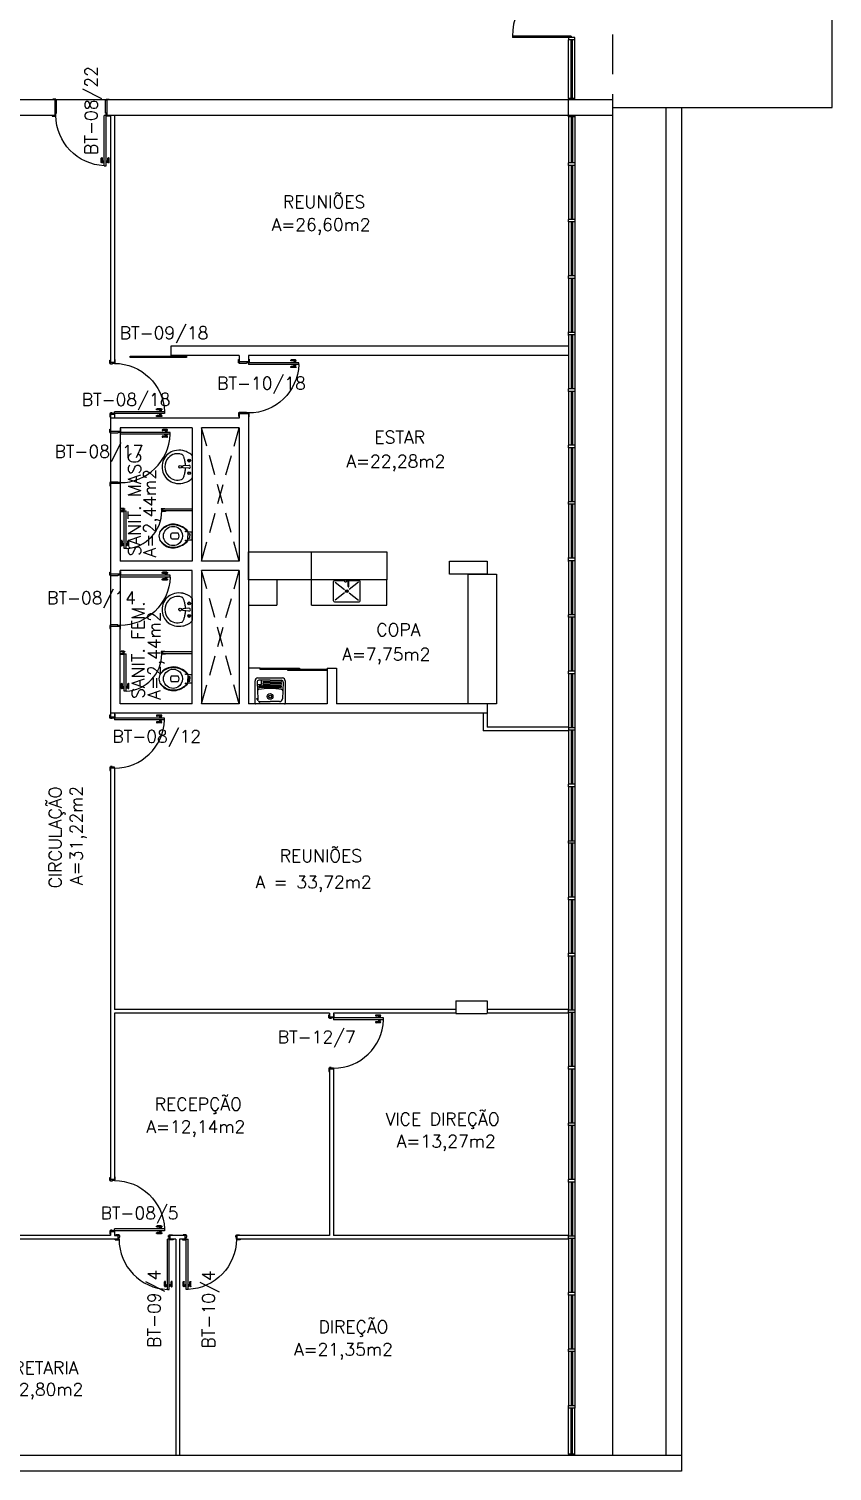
# Model space of a CAD drawing. Extents: x 199.5 to 246.9, y 176.5 to 214.3.
# Drawn here: x 234.14 to 246.94, y 176.47 to 199.45 of the extents above; entities that cross this region are included whole.
import ezdxf

# ---------------------------------------------------------------- set-up
doc = ezdxf.new("R2010")
doc.units = 0
doc.header["$LTSCALE"] = 0.1
doc.header["$MEASUREMENT"] = 0
doc.linetypes.add('HIDDEN', pattern=[9.525, 6.35, -3.175])
doc.linetypes.add('HIDDEN2', pattern=[4.7625, 3.175, -1.5875])
doc.layers.get('0').update_dxf_attribs({"linetype": 'CONTINUOUS'})
for name, color, linetype in [('01', 1, 'CONTINUOUS'), ('1', 1, 'CONTINUOUS'), ('3', 2, 'CONTINUOUS'), ('ALVENARIA', 2, 'CONTINUOUS'), ('AREA', 2, 'CONTINUOUS'), ('DIVISÓRIA', 2, 'CONTINUOUS'), ('ENDEREÇO', 2, 'CONTINUOUS'), ('JANELA', 1, 'CONTINUOUS'), ('MACANETA', 2, 'CONTINUOUS'), ('MARCO', 2, 'CONTINUOUS'), ('PC', 7, 'CONTINUOUS'), ('PISO', 1, 'CONTINUOUS'), ('PORTA', 2, 'CONTINUOUS'), ('PROJEÇÃO', 1, 'HIDDEN'), ('SOLEIRA', 1, 'CONTINUOUS'), ('TEXTO', 2, 'CONTINUOUS')]:
    doc.layers.add(name, color=color, linetype=linetype)
doc.styles.add('UNB-100', font='simplex.shx', dxfattribs={"height": 0.2})

# ---------------------------------------------------------------- blocks, each defined once
blk = doc.blocks.new('A$C6A052544')
at = {"layer": 'PC', "color": 2}
for p, q in [((0.265, 0), (0.09, 0)), ((0.242, 0.053), (0.249, 0.147)), ((0.249, 0.147), (0.279, 0.147)), ((0.249, 0.147), (0.279, 0.147)), ((0.44, 0), (0.265, 0)), ((0.287, 0.053), (0.279, 0.147))]:
    blk.add_line(p, q, dxfattribs=at)
for centre in [(0.164, 0.049), (0.364, 0.049)]:
    blk.add_circle(centre, 0.0225, dxfattribs=at)
at = {"layer": 'PC', "color": 1}
for centre, radius in [((0.164, 0.049), 0.015), ((0.265, 0.19), 0.0225), ((0.364, 0.049), 0.015)]:
    blk.add_circle(centre, radius, dxfattribs=at)
at = {"layer": 'PC', "color": 2}
for centre, radius, start, end in [((0.264, 0.213), 0.267, 89.755, 114.448), ((0.266, 0.213), 0.267, 65.552, 90.245), ((0.308, 0.208), 0.309, 166.5171, 190.8389), ((0.283, 0.212), 0.283, 143.5759, 166.077), ((0.255, 0.233), 0.201, 166.6319, 198.9909), ((0.248, 0.233), 0.242, 112.9756, 142.6811), ((0.253, 0.233), 0.199, 132.5387, 166.3801), ((0.263, 0.217), 0.218, 89.5084, 131.6465), ((0.267, 0.217), 0.218, 48.3535, 90.4916), ((0.282, 0.233), 0.242, 37.3189, 67.0244), ((0.276, 0.233), 0.199, 13.6199, 47.4613), ((0.274, 0.233), 0.201, 341.0091, 13.3681), ((0.246, 0.212), 0.283, 13.923, 36.4241), ((0.221, 0.208), 0.309, 349.1611, 13.4829), ((0.327, 0.217), 0.329, 191.7639, 204.6142), ((0.296, 0.207), 0.297, 205.4395, 223.1578), ((0.102, 0.178), 0.039, 194.4492, 220.5012), ((0.105, 0.182), 0.0439, 222.0627, 243.6798), ((0.089, 0.011), 0.0113, 216.6083, 274.9362), ((0.146, 0.259), 0.132, 242.7105, 252.8041), ((0.254, 0.523), 0.416, 249.3524, 256.1775), ((0.27, 0.578), 0.473, 255.9168, 263.3055), ((0.262, 0.483), 0.378, 262.7649, 267.5591), ((0.264, 0.049), 0.0225, 171.2026, 8.7974), ((0.267, 0.483), 0.378, 272.3442, 277.2351), ((0.259, 0.578), 0.473, 276.6945, 284.0832), ((0.275, 0.523), 0.416, 283.8225, 290.6476), ((0.383, 0.259), 0.132, 287.1959, 297.2895), ((0.441, 0.011), 0.0113, 265.0638, 323.3917), ((0.424, 0.182), 0.0439, 296.3202, 317.9373), ((0.233, 0.207), 0.297, 316.8422, 334.5605), ((0.427, 0.178), 0.039, 319.4988, 345.5508), ((0.202, 0.217), 0.329, 335.3858, 348.2361)]:
    blk.add_arc(centre, radius, start, end, dxfattribs=at)
blk = doc.blocks.new('MACANETA')
at = {"layer": 'MACANETA', "color": 1}
for p, q in [((-0.077, 0.052), (-0.077, 0.12)), ((-0.059, 0.052), (-0.059, 0.12)), ((-0.059, 0.075), (-0.036, 0.075)), ((-0.059, 0.052), (-0.036, 0.052)), ((-0.036, 0.044), (-0.036, 0.084)), ((-0.036, 0.084), (-0.03, 0.084)), ((-0.036, 0.044), (-0.03, 0.044)), ((0.006, 0.084), (0, 0.084)), ((0.006, 0.044), (0, 0.044)), ((0.006, 0.044), (0.006, 0.084)), ((0.029, 0.075), (0.006, 0.075)), ((0.029, 0.052), (0.006, 0.052)), ((0.029, 0.052), (0.029, 0.12)), ((0.047, 0.052), (0.047, 0.12))]:
    blk.add_line(p, q, dxfattribs=at)
for centre, start, end in [((-0.068, 0.12), 90, 180), ((-0.068, 0.052), 180, 270), ((-0.068, 0.12), 0, 90), ((-0.068, 0.052), 270, 0), ((0.038, 0.12), 90, 180), ((0.038, 0.052), 180, 270), ((0.038, 0.12), 0, 90), ((0.038, 0.052), 270, 0)]:
    blk.add_arc(centre, 0.00874, start, end, dxfattribs=at)
blk = doc.blocks.new('DOOR80')
at = {"layer": 'PORTA'}
for p, q in [((0.015, -0.8), (0.015, 0)), ((0.015, 0), (0.045, 0)), ((0.045, -0.8), (0.045, 0)), ((0.045, -0.8), (0.015, -0.8))]:
    blk.add_line(p, q, dxfattribs=at)
at = {"layer": 'PORTA', "color": 1}
blk.add_arc((0.015, 0), 0.8, 272.1491, 0, dxfattribs=at)
at = {"layer": 'PORTA'}
blk.add_blockref('MACANETA', (0.045, -0.8), dxfattribs=at)
blk = doc.blocks.new('DOOR-80')
at = {"layer": 'PORTA'}
for p, q in [((-0.045, -0.8), (-0.045, 0)), ((-0.015, 0), (-0.045, 0)), ((-0.015, -0.8), (-0.015, 0)), ((-0.045, -0.8), (-0.015, -0.8))]:
    blk.add_line(p, q, dxfattribs=at)
at = {"layer": 'PORTA', "color": 1}
blk.add_arc((-0.015, 0), 0.8, 180, 267.8509, dxfattribs=at)
at = {"layer": 'PORTA'}
blk.add_blockref('MACANETA', (-0.015, -0.8), dxfattribs=at)
blk = doc.blocks.new('DOOR60')
at = {"layer": 'PORTA'}
for p, q in [((0.015, -0.6), (0.015, 0)), ((0.015, 0), (0.045, 0)), ((0.045, -0.6), (0.045, 0)), ((0.045, -0.6), (0.015, -0.6))]:
    blk.add_line(p, q, dxfattribs=at)
at = {"layer": 'PORTA', "color": 1}
blk.add_arc((0.015, 0), 0.6, 272.866, 0, dxfattribs=at)
at = {"layer": 'PORTA'}
blk.add_blockref('MACANETA', (0.045, -0.6), dxfattribs=at)
blk = doc.blocks.new('PIA')
at = {"layer": '1'}
for p, q in [((-0.25, 0.1), (-0.25, 0.18)), ((-0.25, -0.18), (-0.25, 0.1)), ((-0.23, 0.2), (-0.047, 0.2)), ((-0.22, 0.17), (-0.043, 0.033)), ((-0.048, 0.189), (-0.046, 0.208)), ((-0.046, 0.195), (-0.048, 0.189)), ((-0.048, 0.189), (-0.046, 0.183)), ((-0.041, 0.201), (-0.046, 0.195)), ((-0.046, 0.183), (-0.041, 0.177)), ((-0.033, 0.205), (-0.041, 0.201)), ((-0.041, 0.177), (-0.033, 0.173)), ((-0.023, 0.206), (-0.033, 0.205)), ((-0.033, 0.173), (-0.023, 0.172)), ((-0.013, 0.205), (-0.023, 0.206)), ((-0.023, 0.172), (-0.013, 0.173)), ((-0.006, 0.201), (-0.013, 0.205)), ((-0.013, 0.173), (-0.006, 0.177)), ((0, 0.195), (-0.006, 0.201)), ((-0.006, 0.177), (0, 0.183)), ((0.002, 0.189), (0, 0.208)), ((0.002, 0.189), (0, 0.195)), ((0, 0.183), (0.002, 0.189)), ((0.001, 0.2), (0.027, 0.2)), ((0.027, 0.1), (0.027, 0.208)), ((0.027, 0.089), (0.027, 0.1)), ((0.037, 0.1), (0.037, 0.208)), ((0.037, 0.2), (0.23, 0.2)), ((0.037, 0.089), (0.037, 0.1)), ((0.22, 0.17), (0.043, 0.033)), ((0.25, 0.1), (0.25, 0.18)), ((0.25, -0.18), (0.25, 0.1)), ((-0.23, -0.2), (0.23, -0.2)), ((-0.043, -0.033), (-0.22, -0.17)), ((0.043, -0.033), (0.22, -0.17))]:
    blk.add_line(p, q, dxfattribs=at)
for radius in [0.0266, 0.0163]:
    blk.add_circle((0, 0), radius, dxfattribs=at)
for centre, radius, start, end in [((-0.23, 0.18), 0.02, 90, 180), ((0.032, 0.089), 0.00738, 132.6559, 47.3441), ((0.032, 0.089), 0.005, 179.9935, 0.0065), ((0.23, 0.18), 0.02, 0, 90), ((-0.23, -0.18), 0.02, 180, 270), ((0.23, -0.18), 0.02, 270, 0)]:
    blk.add_arc(centre, radius, start, end, dxfattribs=at)
blk = doc.blocks.new('tanque_01')
for p, q in [((-0.255, 0), (0.255, 0)), ((-0.265, -0.405), (-0.265, -0.01)), ((-0.23, -0.384), (-0.224, -0.228)), ((-0.224, -0.228), (-0.218, -0.088)), ((-0.168, -0.04), (0, -0.04)), ((0.168, -0.04), (0, -0.04)), ((0.224, -0.228), (0.218, -0.088)), ((0.23, -0.384), (0.224, -0.228)), ((0.265, -0.01), (0.265, -0.405)), ((0.215, -0.455), (-0.215, -0.455)), ((0, -0.415), (-0.2, -0.415)), ((0, -0.389), (-0.194, -0.389)), ((0, -0.363), (-0.193, -0.363)), ((0, -0.337), (-0.192, -0.337)), ((0, -0.311), (-0.191, -0.311)), ((0, -0.285), (-0.19, -0.285)), ((0, -0.285), (0.19, -0.285)), ((0, -0.311), (0.191, -0.311)), ((0, -0.337), (0.118, -0.337)), ((0, -0.363), (0.119, -0.363)), ((0, -0.389), (0.12, -0.389)), ((0, -0.415), (0.16, -0.415)), ((0.15, -0.347), (0.15, -0.405)), ((0.16, -0.337), (0.208, -0.337)), ((0.16, -0.415), (0.2, -0.415))]:
    blk.add_line(p, q)
for radius in [0.05, 0.025]:
    blk.add_circle((0, -0.13), radius)
for centre, radius, start, end in [((-0.255, -0.01), 0.01, 90, 180), ((0.255, -0.01), 0.01, 0, 90), ((-0.199, -0.229), 0.025, 177.7757, 260.8257), ((-0.168, -0.09), 0.05, 90, 177.7757), ((0.168, -0.09), 0.05, 53.6197, 90), ((0.185, -0.027), 0.005, 90, 254.832), ((0.168, -0.09), 0.06, 53.6197, 74.832), ((0.201, -0.046), 0.005, 233.6197, 53.6197), ((0.199, -0.229), 0.025, 279.1743, 2.2243), ((0.218, -0.067), 0.005, 25.1435, 205.1435), ((0.168, -0.09), 0.05, 2.2243, 25.1435), ((0.168, -0.09), 0.06, 5.5996, 25.1435), ((0.233, -0.084), 0.005, 185.5996, 0), ((-0.215, -0.405), 0.05, 180, 270), ((-0.2, -0.385), 0.03, 177.7757, 270), ((-0.194, -0.379), 0.01, 177.7757, 270), ((0, 1.002), 1.272, 260.8257, 279.1743), ((-0.193, -0.353), 0.01, 177.7757, 270), ((-0.192, -0.327), 0.01, 177.7757, 270), ((-0.191, -0.301), 0.01, 177.7757, 270), ((-0.19, -0.275), 0.01, 177.7757, 270), ((0.118, -0.327), 0.01, 270, 2.2243), ((0.119, -0.353), 0.01, 270, 2.2243), ((0.12, -0.379), 0.01, 270, 2.2243), ((0.16, -0.347), 0.01, 90, 180), ((0.16, -0.405), 0.01, 180, 270), ((0.19, -0.275), 0.01, 270, 2.2243), ((0.191, -0.301), 0.01, 270, 2.2243), ((0.2, -0.385), 0.03, 270, 2.2243), ((0.208, -0.327), 0.01, 270, 2.2243), ((0.215, -0.405), 0.05, 270, 0)]:
    blk.add_arc(centre, radius, start, end)

msp = doc.modelspace()

# ---------------------------------------------------------------- linework, layer by layer
at = {"layer": '01'}
msp.add_line((237.83, 189.265), (237.644, 189.265), dxfattribs=at)
at = {"layer": '1'}
for p, q in [((238.644, 190.67), (238.644, 191.12)), ((238.094, 190.67), (238.094, 190.27)), ((238.644, 190.27), (238.644, 190.67)), ((239.844, 190.27), (239.844, 190.67)), ((237.644, 190.27), (238.094, 190.27)), ((238.644, 190.27), (239.844, 190.27))]:
    msp.add_line(p, q, dxfattribs=at)
for points in [[(235.755, 194.235), (236.655, 194.235), (236.655, 194.215), (235.755, 194.215)], [(237.644, 190.67), (237.644, 191.12), (239.844, 191.12), (239.844, 190.67)], [(241.594, 188.695), (241.144, 188.695), (241.144, 190.76), (241.594, 190.76)]]:
    msp.add_lwpolyline(points, close=True, dxfattribs=at)
for points in [[(236.674, 191.3, -0.139044), (236.672, 191.296, -0.064585), (236.612, 191.241, -0.117724), (236.468, 191.187, -0.055952), (236.415, 191.188, -0.107706), (236.317, 191.221, -0.08812), (236.248, 191.282, -0.163345), (236.219, 191.37), (236.219, 191.37, -0.163345), (236.248, 191.457, -0.08812), (236.317, 191.518, -0.107706), (236.415, 191.552, -0.055952), (236.468, 191.552, -0.117724), (236.612, 191.498, -0.064585), (236.672, 191.444, -0.139044), (236.674, 191.439)], [(236.674, 191.413, 0.380199), (236.682, 191.406), (236.693, 191.406, 0.087349), (236.697, 191.407, -0.172037), (236.706, 191.407, -0.102747), (236.708, 191.405, -0.167994), (236.709, 191.401), (236.709, 191.37)], [(236.674, 191.326, -0.380199), (236.682, 191.334), (236.693, 191.334, -0.087349), (236.697, 191.333, 0.172037), (236.706, 191.333, 0.102747), (236.708, 191.334, 0.167994), (236.709, 191.338), (236.709, 191.37)], [(236.674, 189.025, -0.139044), (236.672, 189.021, -0.064585), (236.612, 188.966, -0.117724), (236.468, 188.912, -0.055952), (236.415, 188.913, -0.107706), (236.317, 188.946, -0.08812), (236.248, 189.007, -0.163345), (236.219, 189.095), (236.219, 189.095, -0.163345), (236.248, 189.182, -0.08812), (236.317, 189.243, -0.107706), (236.415, 189.277, -0.055952), (236.468, 189.277, -0.117724), (236.612, 189.223, -0.064585), (236.672, 189.169, -0.139044), (236.674, 189.164)], [(236.674, 189.138, 0.380199), (236.682, 189.131), (236.693, 189.131, 0.087349), (236.697, 189.132, -0.172037), (236.706, 189.132, -0.102747), (236.708, 189.13, -0.167994), (236.709, 189.126), (236.709, 189.095)], [(236.674, 189.051, -0.380199), (236.682, 189.059), (236.693, 189.059, -0.087349), (236.697, 189.058, 0.172037), (236.706, 189.058, 0.102747), (236.708, 189.059, 0.167994), (236.709, 189.063), (236.709, 189.095)]]:
    msp.add_lwpolyline(points, format="xyb", dxfattribs=at)
for points in [[(236.402, 191.4, 0.183333), (236.402, 191.34, 0.302776), (236.424, 191.325), (236.52, 191.325, 0.370787), (236.52, 191.414), (236.424, 191.414, 0.302776)], [(236.402, 189.125, 0.183333), (236.402, 189.065, 0.302776), (236.424, 189.05), (236.52, 189.05, 0.370787), (236.52, 189.139), (236.424, 189.139, 0.302776)]]:
    msp.add_lwpolyline(points, format="xyb", close=True, dxfattribs=at)
msp.add_lwpolyline([(236.698, 189.059), (236.698, 189.095), (236.698, 189.13)], dxfattribs=at)
at = {"layer": '3'}
for points in [[(236.671, 191.452, 0.059368), (236.614, 191.502, 0.082654), (236.514, 191.548, 0.104255), (236.414, 191.556, 0.107708), (236.314, 191.522, 0.088187), (236.244, 191.46, 0.163426), (236.214, 191.37, 0.163426), (236.244, 191.28, 0.088187), (236.314, 191.217, 0.107708), (236.414, 191.183, 0.104255), (236.514, 191.192, 0.082654), (236.614, 191.238, 0.059368), (236.671, 191.288, 0.207706), (236.674, 191.295), (236.674, 191.3), (236.674, 191.307), (236.732, 191.307, 0.402093), (236.744, 191.318), (236.744, 191.37), (236.744, 191.421, 0.402093), (236.732, 191.432), (236.674, 191.432), (236.674, 191.439), (236.674, 191.444, 0.207706)], [(236.592, 191.37, -0.268395), (236.514, 191.236, -0.179674), (236.414, 191.219, -0.170707), (236.324, 191.27, -0.179561), (236.287, 191.37, -0.179561), (236.324, 191.47, -0.170707), (236.414, 191.521, -0.179674), (236.514, 191.503, -0.268395)], [(236.671, 189.177, 0.059368), (236.614, 189.227, 0.082654), (236.514, 189.273, 0.104255), (236.414, 189.281, 0.107708), (236.314, 189.247, 0.088187), (236.244, 189.185, 0.163426), (236.214, 189.095, 0.163426), (236.244, 189.005, 0.088187), (236.314, 188.942, 0.107708), (236.414, 188.908, 0.104255), (236.514, 188.917, 0.082654), (236.614, 188.963, 0.059368), (236.671, 189.013, 0.207706), (236.674, 189.02), (236.674, 189.025), (236.674, 189.032), (236.732, 189.032, 0.402093), (236.744, 189.043), (236.744, 189.095), (236.744, 189.146, 0.402093), (236.732, 189.157), (236.674, 189.157), (236.674, 189.164), (236.674, 189.169, 0.207706)], [(236.592, 189.095, -0.268395), (236.514, 188.961, -0.179674), (236.414, 188.944, -0.170707), (236.324, 188.995, -0.179561), (236.287, 189.095, -0.179561), (236.324, 189.195, -0.170707), (236.414, 189.246, -0.179674), (236.514, 189.228, -0.268395)]]:
    msp.add_lwpolyline(points, format="xyb", close=True, dxfattribs=at)
for points in [[(236.674, 191.432), (236.674, 191.37)], [(236.674, 191.307), (236.674, 191.37)], [(236.674, 189.157), (236.674, 189.095)], [(236.674, 189.032), (236.674, 189.095)]]:
    msp.add_lwpolyline(points, dxfattribs=at)
for centre in [(236.644, 191.443), (236.644, 191.297), (236.644, 189.168), (236.644, 189.022)]:
    msp.add_circle(centre, 0.0075, dxfattribs=at)
at = {"layer": 'ALVENARIA'}
for p, q in [((234.558, 198.32), (227.644, 198.32)), ((234.558, 198.07), (234.558, 198.32)), ((242.744, 198.32), (235.388, 198.32)), ((235.388, 198.07), (235.388, 198.32)), ((242.744, 198.07), (242.744, 198.32)), ((243.444, 198.32), (242.744, 198.32)), ((243.444, 198.32), (243.444, 198.07)), ((234.558, 198.07), (231.489, 198.07)), ((242.744, 198.07), (235.388, 198.07)), ((243.444, 198.07), (242.744, 198.07)), ((242.744, 194.395), (236.404, 194.395)), ((237.494, 194.245), (236.404, 194.245)), ((237.494, 194.245), (237.494, 194.145)), ((237.644, 194.245), (237.644, 194.145)), ((242.744, 194.245), (237.644, 194.245)), ((237.644, 194.145), (237.494, 194.145)), ((237.644, 193.315), (237.494, 193.315)), ((237.494, 193.315), (237.494, 193.245)), ((237.644, 193.315), (237.644, 190.82)), ((237.494, 193.245), (235.444, 193.245)), ((235.444, 193.245), (235.444, 193.035)), ((236.744, 193.095), (235.594, 193.095)), ((235.594, 193.095), (235.594, 193.035)), ((236.744, 193.095), (236.744, 190.97)), ((237.494, 193.095), (236.894, 193.095)), ((236.894, 193.095), (236.894, 190.97)), ((237.494, 193.095), (237.494, 190.97)), ((235.594, 193.035), (235.444, 193.035)), ((235.444, 192.205), (235.444, 190.76)), ((235.594, 192.205), (235.444, 192.205)), ((235.594, 192.205), (235.594, 190.97)), ((235.594, 190.76), (235.444, 190.76)), ((236.744, 190.97), (235.594, 190.97)), ((236.744, 190.82), (235.594, 190.82)), ((235.594, 190.76), (235.594, 190.82)), ((236.744, 188.695), (236.744, 190.82)), ((237.494, 190.97), (236.894, 190.97)), ((236.894, 190.82), (236.894, 188.695)), ((237.494, 190.82), (236.894, 190.82)), ((237.494, 190.82), (237.494, 188.695)), ((237.644, 190.82), (237.644, 188.695)), ((241.444, 190.76), (241.294, 190.76)), ((235.594, 189.93), (235.444, 189.93)), ((235.444, 189.93), (235.444, 188.545)), ((235.594, 188.695), (235.594, 189.93)), ((238.894, 189.245), (238.269, 189.245)), ((238.269, 189.225), (238.269, 189.245)), ((238.894, 189.225), (238.269, 189.225)), ((238.894, 189.265), (238.894, 188.695)), ((238.894, 189.265), (239.044, 189.265)), ((239.044, 189.265), (239.044, 188.695)), ((236.744, 188.695), (235.594, 188.695)), ((237.494, 188.695), (236.894, 188.695)), ((238.894, 188.695), (237.644, 188.695)), ((241.444, 188.695), (239.044, 188.695)), ((241.444, 188.695), (241.444, 188.545)), ((241.444, 188.545), (235.444, 188.545)), ((240.944, 183.963), (241.444, 183.963)), ((240.944, 183.963), (240.944, 183.763)), ((241.444, 183.963), (241.444, 183.763)), ((240.944, 183.763), (241.444, 183.763)), ((244.544, 176.72), (227.644, 176.72)), ((244.544, 176.72), (244.544, 176.47)), ((244.544, 176.47), (227.644, 176.47))]:
    msp.add_line(p, q, dxfattribs=at)
msp.add_lwpolyline([(243.444, 198.32), (243.444, 176.72)], dxfattribs=at)
for points in [[(240.844, 190.97), (241.444, 190.97), (241.444, 190.76), (240.844, 190.76)], [(237.83, 189.265), (238.455, 189.265), (238.455, 189.245), (237.83, 189.245)]]:
    msp.add_lwpolyline(points, close=True, dxfattribs=at)
at = {"layer": 'DIVISÓRIA'}
for p, q in [((235.444, 198.07), (235.444, 194.135)), ((235.504, 198.07), (235.504, 194.135)), ((236.404, 194.395), (236.404, 194.245)), ((235.434, 194.12), (235.434, 194.17)), ((235.434, 194.17), (235.444, 194.17)), ((235.444, 194.12), (235.434, 194.12)), ((235.504, 194.135), (235.444, 194.135)), ((235.444, 194.135), (235.444, 194.12)), ((235.444, 194.11), (235.444, 194.12)), ((235.469, 194.11), (235.444, 194.11)), ((235.504, 194.12), (235.469, 194.12)), ((235.469, 194.12), (235.469, 194.11)), ((235.504, 194.18), (235.514, 194.18)), ((235.504, 194.135), (235.504, 194.13)), ((235.514, 194.13), (235.504, 194.13)), ((235.504, 194.13), (235.504, 194.12)), ((235.514, 194.18), (235.514, 194.13)), ((235.444, 193.32), (235.434, 193.32)), ((235.434, 193.32), (235.434, 193.27)), ((235.469, 193.33), (235.444, 193.33)), ((235.444, 193.33), (235.444, 193.32)), ((235.444, 193.305), (235.444, 193.32)), ((235.444, 193.305), (235.444, 193.245)), ((235.504, 193.305), (235.444, 193.305)), ((235.469, 193.32), (235.469, 193.33)), ((235.504, 193.32), (235.469, 193.32)), ((235.504, 193.31), (235.504, 193.32)), ((235.514, 193.31), (235.504, 193.31)), ((235.504, 193.305), (235.504, 193.31)), ((235.504, 193.305), (235.504, 193.245)), ((235.514, 193.26), (235.514, 193.31)), ((235.434, 193.27), (235.444, 193.27)), ((235.504, 193.26), (235.514, 193.26)), ((235.645, 191.8), (235.594, 191.8)), ((235.645, 191.77), (235.594, 191.77)), ((235.6, 191.77), (235.6, 191.76)), ((235.6, 191.76), (235.65, 191.76)), ((235.61, 191.81), (235.61, 191.8)), ((235.66, 191.81), (235.61, 191.81)), ((235.645, 191.77), (235.645, 191.8)), ((235.645, 191.8), (235.66, 191.8)), ((235.645, 191.77), (235.65, 191.77)), ((235.65, 191.77), (235.66, 191.77)), ((235.65, 191.76), (235.65, 191.77)), ((235.66, 191.8), (235.66, 191.81)), ((235.66, 191.805), (235.67, 191.805)), ((235.66, 191.77), (235.66, 191.805)), ((235.67, 191.8), (235.66, 191.8)), ((235.67, 191.805), (235.67, 191.8)), ((236.25, 191.805), (236.25, 191.8)), ((236.26, 191.805), (236.25, 191.805)), ((236.744, 191.8), (236.25, 191.8)), ((236.25, 191.8), (236.26, 191.8)), ((236.26, 191.81), (236.31, 191.81)), ((236.26, 191.8), (236.26, 191.81)), ((236.26, 191.77), (236.26, 191.805)), ((236.275, 191.8), (236.26, 191.8)), ((236.744, 191.77), (236.26, 191.77)), ((236.27, 191.77), (236.26, 191.77)), ((236.275, 191.77), (236.27, 191.77)), ((236.27, 191.76), (236.27, 191.77)), ((236.32, 191.76), (236.27, 191.76)), ((236.275, 191.77), (236.275, 191.8)), ((236.31, 191.81), (236.31, 191.8)), ((236.32, 191.77), (236.32, 191.76)), ((235.645, 189.525), (235.594, 189.525)), ((235.645, 189.495), (235.594, 189.495)), ((235.6, 189.495), (235.6, 189.485)), ((235.6, 189.485), (235.65, 189.485)), ((235.66, 189.535), (235.61, 189.535)), ((235.61, 189.535), (235.61, 189.525)), ((235.645, 189.495), (235.645, 189.525)), ((235.645, 189.525), (235.66, 189.525)), ((235.645, 189.495), (235.65, 189.495)), ((235.65, 189.485), (235.65, 189.495)), ((235.65, 189.495), (235.66, 189.495)), ((235.66, 189.525), (235.66, 189.535)), ((235.66, 189.495), (235.66, 189.53)), ((235.66, 189.53), (235.67, 189.53)), ((235.67, 189.525), (235.66, 189.525)), ((235.67, 189.53), (235.67, 189.525)), ((236.26, 189.53), (236.25, 189.53)), ((236.25, 189.53), (236.25, 189.525)), ((236.744, 189.525), (236.25, 189.525)), ((236.25, 189.525), (236.26, 189.525)), ((236.26, 189.525), (236.26, 189.535)), ((236.26, 189.535), (236.31, 189.535)), ((236.26, 189.495), (236.26, 189.53)), ((236.275, 189.525), (236.26, 189.525)), ((236.744, 189.495), (236.26, 189.495)), ((236.27, 189.495), (236.26, 189.495)), ((236.27, 189.485), (236.27, 189.495)), ((236.275, 189.495), (236.27, 189.495)), ((236.32, 189.485), (236.27, 189.485)), ((236.275, 189.495), (236.275, 189.525)), ((236.31, 189.535), (236.31, 189.525)), ((236.32, 189.495), (236.32, 189.485)), ((235.434, 188.52), (235.444, 188.52)), ((235.434, 188.47), (235.434, 188.52)), ((235.444, 188.47), (235.434, 188.47)), ((235.444, 188.545), (235.444, 188.485)), ((235.444, 188.485), (235.444, 188.47)), ((235.504, 188.485), (235.444, 188.485)), ((235.444, 188.46), (235.444, 188.47)), ((235.469, 188.46), (235.444, 188.46)), ((235.469, 188.47), (235.469, 188.46)), ((235.504, 188.47), (235.469, 188.47)), ((235.504, 188.545), (235.504, 188.485)), ((235.504, 188.53), (235.514, 188.53)), ((235.504, 188.485), (235.504, 188.48)), ((235.504, 188.48), (235.504, 188.47)), ((235.514, 188.48), (235.504, 188.48)), ((235.514, 188.53), (235.514, 188.48)), ((241.384, 188.545), (241.384, 188.265)), ((241.444, 188.545), (241.444, 188.325)), ((242.744, 188.265), (241.384, 188.265)), ((242.744, 188.325), (241.444, 188.325)), ((235.434, 187.685), (235.434, 187.635)), ((235.444, 187.685), (235.434, 187.685)), ((235.434, 187.635), (235.444, 187.635)), ((235.444, 187.695), (235.444, 187.685)), ((235.469, 187.695), (235.444, 187.695)), ((235.444, 187.67), (235.444, 187.685)), ((235.444, 187.67), (235.444, 182.875)), ((235.504, 187.67), (235.444, 187.67)), ((235.469, 187.685), (235.469, 187.695)), ((235.504, 187.685), (235.469, 187.685)), ((235.504, 187.675), (235.504, 187.685)), ((235.504, 187.67), (235.504, 187.675)), ((235.514, 187.675), (235.504, 187.675)), ((235.504, 187.67), (235.504, 183.825)), ((235.504, 187.625), (235.514, 187.625)), ((235.514, 187.625), (235.514, 187.675)), ((240.944, 183.825), (235.504, 183.825)), ((238.934, 183.765), (235.504, 183.765)), ((235.504, 183.765), (235.504, 181.115)), ((238.924, 183.74), (238.934, 183.74)), ((238.924, 183.69), (238.924, 183.74)), ((238.934, 183.69), (238.924, 183.69)), ((238.934, 183.765), (238.934, 183.705)), ((238.934, 183.705), (238.934, 183.69)), ((238.994, 183.705), (238.934, 183.705)), ((238.934, 183.68), (238.934, 183.69)), ((238.959, 183.68), (238.934, 183.68)), ((238.959, 183.69), (238.959, 183.68)), ((238.994, 183.69), (238.959, 183.69)), ((240.944, 183.765), (238.994, 183.765)), ((238.994, 183.765), (238.994, 183.705)), ((238.994, 183.75), (239.004, 183.75)), ((238.994, 183.705), (238.994, 183.7)), ((238.994, 183.7), (238.994, 183.69)), ((239.004, 183.7), (238.994, 183.7)), ((239.004, 183.75), (239.004, 183.7)), ((242.744, 183.825), (241.444, 183.825)), ((242.744, 183.765), (241.444, 183.765)), ((235.444, 182.875), (235.444, 181.115)), ((238.924, 182.89), (238.924, 182.84)), ((238.934, 182.89), (238.924, 182.89)), ((238.924, 182.84), (238.934, 182.84)), ((238.934, 182.9), (238.934, 182.89)), ((238.959, 182.9), (238.934, 182.9)), ((238.934, 182.875), (238.934, 182.89)), ((238.934, 182.875), (238.934, 180.225)), ((238.994, 182.875), (238.934, 182.875)), ((238.959, 182.89), (238.959, 182.9)), ((238.994, 182.89), (238.959, 182.89)), ((238.994, 182.88), (238.994, 182.89)), ((238.994, 182.875), (238.994, 182.88)), ((239.004, 182.88), (238.994, 182.88)), ((238.994, 182.875), (238.994, 180.225)), ((238.994, 182.83), (239.004, 182.83)), ((239.004, 182.83), (239.004, 182.88)), ((235.434, 181.15), (235.444, 181.15)), ((235.434, 181.1), (235.434, 181.15)), ((235.444, 181.1), (235.434, 181.1)), ((235.444, 181.115), (235.444, 181.1)), ((235.504, 181.115), (235.444, 181.115)), ((235.444, 181.09), (235.444, 181.1)), ((235.469, 181.1), (235.469, 181.09)), ((235.504, 181.1), (235.469, 181.1)), ((235.504, 181.16), (235.514, 181.16)), ((235.504, 181.115), (235.504, 181.11)), ((235.504, 181.11), (235.504, 181.1)), ((235.514, 181.11), (235.504, 181.11)), ((235.514, 181.16), (235.514, 181.11)), ((235.469, 181.09), (235.444, 181.09)), ((235.444, 180.225), (233.694, 180.225)), ((235.434, 180.3), (235.434, 180.25)), ((235.444, 180.3), (235.434, 180.3)), ((235.434, 180.25), (235.444, 180.25)), ((235.444, 180.31), (235.444, 180.3)), ((235.469, 180.31), (235.444, 180.31)), ((235.444, 180.285), (235.444, 180.3)), ((235.504, 180.285), (235.444, 180.285)), ((235.444, 180.285), (235.444, 180.225)), ((235.469, 180.3), (235.469, 180.31)), ((235.504, 180.3), (235.469, 180.3)), ((235.504, 180.29), (235.504, 180.3)), ((235.504, 180.285), (235.504, 180.29)), ((235.514, 180.29), (235.504, 180.29)), ((235.504, 180.285), (235.504, 180.225)), ((235.504, 180.24), (235.514, 180.24)), ((235.504, 180.225), (235.564, 180.225)), ((235.514, 180.24), (235.514, 180.29)), ((235.579, 180.235), (235.529, 180.235)), ((235.529, 180.235), (235.529, 180.225)), ((235.564, 180.225), (235.579, 180.225)), ((235.564, 180.165), (235.564, 180.225)), ((235.579, 180.225), (235.579, 180.235)), ((235.589, 180.225), (235.579, 180.225)), ((235.579, 180.165), (235.579, 180.2)), ((235.579, 180.2), (235.589, 180.2)), ((235.589, 180.2), (235.589, 180.225)), ((236.369, 180.225), (236.379, 180.225)), ((236.369, 180.2), (236.369, 180.225)), ((236.379, 180.2), (236.369, 180.2)), ((236.379, 180.225), (236.379, 180.235)), ((236.379, 180.235), (236.429, 180.235)), ((236.394, 180.225), (236.379, 180.225)), ((236.379, 180.165), (236.379, 180.2)), ((236.394, 180.165), (236.394, 180.225)), ((236.633, 180.225), (236.394, 180.225)), ((236.429, 180.235), (236.429, 180.225)), ((236.598, 180.235), (236.598, 180.225)), ((236.648, 180.235), (236.598, 180.235)), ((236.633, 180.165), (236.633, 180.225)), ((236.633, 180.225), (236.648, 180.225)), ((236.648, 180.225), (236.648, 180.235)), ((236.658, 180.225), (236.648, 180.225)), ((236.648, 180.2), (236.658, 180.2)), ((236.648, 180.165), (236.648, 180.2)), ((236.658, 180.2), (236.658, 180.225)), ((237.438, 180.2), (237.438, 180.225)), ((237.438, 180.225), (237.448, 180.225)), ((237.448, 180.2), (237.438, 180.2)), ((237.448, 180.235), (237.498, 180.235)), ((237.448, 180.225), (237.448, 180.235)), ((237.463, 180.225), (237.448, 180.225)), ((237.448, 180.165), (237.448, 180.2)), ((238.934, 180.225), (237.463, 180.225)), ((237.463, 180.165), (237.463, 180.225)), ((237.498, 180.235), (237.498, 180.225)), ((242.744, 180.225), (238.994, 180.225)), ((235.564, 180.165), (233.694, 180.165)), ((235.504, 180.165), (235.564, 180.165)), ((235.519, 180.165), (235.519, 180.155)), ((235.519, 180.155), (235.569, 180.155)), ((235.564, 180.165), (235.569, 180.165)), ((235.569, 180.155), (235.569, 180.165)), ((235.569, 180.165), (235.579, 180.165)), ((236.389, 180.165), (236.379, 180.165)), ((236.389, 180.155), (236.389, 180.165)), ((236.394, 180.165), (236.389, 180.165)), ((236.439, 180.155), (236.389, 180.155)), ((236.484, 180.165), (236.394, 180.165)), ((236.439, 180.165), (236.439, 180.155)), ((236.484, 180.165), (236.484, 176.72)), ((236.544, 180.165), (236.544, 176.72)), ((236.633, 180.165), (236.544, 180.165)), ((236.588, 180.165), (236.588, 180.155)), ((236.588, 180.155), (236.638, 180.155)), ((236.633, 180.165), (236.638, 180.165)), ((236.638, 180.165), (236.648, 180.165)), ((236.638, 180.155), (236.638, 180.165)), ((237.458, 180.165), (237.448, 180.165)), ((237.463, 180.165), (237.458, 180.165)), ((237.458, 180.155), (237.458, 180.165)), ((237.508, 180.155), (237.458, 180.155)), ((242.744, 180.165), (237.463, 180.165)), ((237.508, 180.165), (237.508, 180.155))]:
    msp.add_line(p, q, dxfattribs=at)
at = {"layer": 'JANELA'}
for p, q in [((242.844, 199.315), (242.744, 199.315)), ((242.744, 199.315), (242.744, 199.275)), ((242.844, 199.275), (242.744, 199.275)), ((242.744, 198.34), (242.744, 199.275)), ((242.784, 198.34), (242.784, 199.275)), ((242.804, 198.34), (242.804, 199.275)), ((242.844, 199.275), (242.844, 199.315)), ((242.844, 198.34), (242.844, 199.275)), ((242.744, 198.34), (242.744, 198.32)), ((242.844, 198.34), (242.744, 198.34)), ((242.844, 198.32), (242.844, 198.34)), ((242.744, 198.05), (242.744, 198.07)), ((242.844, 198.05), (242.744, 198.05)), ((242.744, 198.05), (242.744, 197.315)), ((242.784, 198.05), (242.784, 197.315)), ((242.804, 198.05), (242.804, 197.315)), ((242.844, 198.07), (242.844, 198.05)), ((242.844, 198.05), (242.844, 197.315)), ((242.744, 197.275), (242.744, 197.315)), ((242.844, 197.315), (242.744, 197.315)), ((242.844, 197.275), (242.744, 197.275)), ((242.744, 197.275), (242.744, 196.415)), ((242.784, 197.275), (242.784, 196.415)), ((242.804, 197.275), (242.804, 196.415)), ((242.844, 197.315), (242.844, 197.275)), ((242.844, 197.275), (242.844, 196.415)), ((242.744, 196.375), (242.744, 196.415)), ((242.844, 196.415), (242.744, 196.415)), ((242.744, 196.375), (242.744, 195.515)), ((242.844, 196.375), (242.744, 196.375)), ((242.784, 196.375), (242.784, 195.515)), ((242.804, 196.375), (242.804, 195.515)), ((242.844, 196.415), (242.844, 196.375)), ((242.844, 196.375), (242.844, 195.515)), ((242.744, 195.475), (242.744, 195.515)), ((242.844, 195.515), (242.744, 195.515)), ((242.744, 195.475), (242.744, 194.615)), ((242.844, 195.475), (242.744, 195.475)), ((242.784, 195.475), (242.784, 194.615)), ((242.804, 195.475), (242.804, 194.615)), ((242.844, 195.515), (242.844, 195.475)), ((242.844, 195.475), (242.844, 194.615)), ((242.744, 194.565), (242.744, 194.625)), ((242.844, 194.615), (242.744, 194.615)), ((242.844, 194.575), (242.744, 194.575)), ((242.744, 194.575), (242.744, 193.715)), ((242.784, 194.575), (242.784, 193.715)), ((242.804, 194.575), (242.804, 193.715)), ((242.844, 194.615), (242.844, 194.575)), ((242.844, 194.575), (242.844, 193.715)), ((242.744, 193.675), (242.744, 193.715)), ((242.844, 193.715), (242.744, 193.715)), ((242.744, 193.675), (242.744, 192.815)), ((242.844, 193.675), (242.744, 193.675)), ((242.784, 193.675), (242.784, 192.815)), ((242.804, 193.675), (242.804, 192.815)), ((242.844, 193.715), (242.844, 193.675)), ((242.844, 193.675), (242.844, 192.815)), ((242.744, 192.775), (242.744, 192.815)), ((242.844, 192.815), (242.744, 192.815)), ((242.844, 192.815), (242.844, 192.775)), ((242.844, 192.775), (242.744, 192.775)), ((242.744, 192.775), (242.744, 191.915)), ((242.784, 192.775), (242.784, 191.915)), ((242.804, 192.775), (242.804, 191.915)), ((242.844, 192.775), (242.844, 191.915)), ((242.744, 191.875), (242.744, 191.915)), ((242.844, 191.915), (242.744, 191.915)), ((242.844, 191.915), (242.844, 191.875)), ((242.744, 191.875), (242.744, 191.015)), ((242.844, 191.875), (242.744, 191.875)), ((242.784, 191.875), (242.784, 191.015)), ((242.804, 191.875), (242.804, 191.015)), ((242.844, 191.875), (242.844, 191.015)), ((242.744, 190.965), (242.744, 191.025)), ((242.844, 191.015), (242.744, 191.015)), ((242.844, 190.975), (242.744, 190.975)), ((242.744, 190.975), (242.744, 190.115)), ((242.784, 190.975), (242.784, 190.115)), ((242.804, 190.975), (242.804, 190.115)), ((242.844, 191.015), (242.844, 190.975)), ((242.844, 190.975), (242.844, 190.115)), ((242.744, 190.075), (242.744, 190.115)), ((242.844, 190.115), (242.744, 190.115)), ((242.844, 190.075), (242.744, 190.075)), ((242.744, 190.075), (242.744, 189.215)), ((242.784, 190.075), (242.784, 189.215)), ((242.804, 190.075), (242.804, 189.215)), ((242.844, 190.115), (242.844, 190.075)), ((242.844, 190.075), (242.844, 189.215)), ((242.744, 189.175), (242.744, 189.215)), ((242.844, 189.215), (242.744, 189.215)), ((242.844, 189.175), (242.744, 189.175)), ((242.744, 189.175), (242.744, 188.315)), ((242.784, 189.175), (242.784, 188.315)), ((242.804, 189.175), (242.804, 188.315)), ((242.844, 189.215), (242.844, 189.175)), ((242.844, 189.175), (242.844, 188.315)), ((242.744, 188.325), (242.744, 188.265)), ((242.844, 188.315), (242.744, 188.315)), ((242.844, 188.275), (242.744, 188.275)), ((242.744, 188.275), (242.744, 187.415)), ((242.784, 188.275), (242.784, 187.415)), ((242.804, 188.275), (242.804, 187.415)), ((242.844, 188.315), (242.844, 188.275)), ((242.844, 188.275), (242.844, 187.415)), ((242.844, 187.415), (242.744, 187.415)), ((242.744, 187.375), (242.744, 187.415)), ((242.744, 187.375), (242.744, 186.515)), ((242.844, 187.375), (242.744, 187.375)), ((242.784, 187.375), (242.784, 186.515)), ((242.804, 187.375), (242.804, 186.515)), ((242.844, 187.415), (242.844, 187.375)), ((242.844, 187.375), (242.844, 186.515)), ((242.744, 186.475), (242.744, 186.515)), ((242.744, 186.515), (242.844, 186.515)), ((242.744, 186.475), (242.744, 185.615)), ((242.844, 186.475), (242.744, 186.475)), ((242.784, 186.475), (242.784, 185.615)), ((242.804, 186.475), (242.804, 185.615)), ((242.844, 186.515), (242.844, 186.475)), ((242.844, 186.475), (242.844, 185.615)), ((242.744, 185.575), (242.744, 185.615)), ((242.844, 185.615), (242.744, 185.615)), ((242.844, 185.575), (242.744, 185.575)), ((242.744, 185.575), (242.744, 184.715)), ((242.784, 185.575), (242.784, 184.715)), ((242.804, 185.575), (242.804, 184.715)), ((242.844, 185.615), (242.844, 185.575)), ((242.844, 185.575), (242.844, 184.715)), ((242.744, 184.665), (242.744, 184.725)), ((242.844, 184.715), (242.744, 184.715)), ((242.744, 184.675), (242.744, 183.815)), ((242.844, 184.675), (242.744, 184.675)), ((242.784, 184.675), (242.784, 183.815)), ((242.804, 184.675), (242.804, 183.815)), ((242.844, 184.715), (242.844, 184.675)), ((242.844, 184.675), (242.844, 183.815)), ((242.744, 183.775), (242.744, 183.815)), ((242.844, 183.815), (242.744, 183.815)), ((242.844, 183.775), (242.744, 183.775)), ((242.744, 183.775), (242.744, 182.915)), ((242.784, 183.775), (242.784, 182.915)), ((242.804, 183.775), (242.804, 182.915)), ((242.844, 183.815), (242.844, 183.775)), ((242.844, 183.775), (242.844, 182.915)), ((242.744, 182.875), (242.744, 182.915)), ((242.844, 182.915), (242.744, 182.915)), ((242.844, 182.875), (242.744, 182.875)), ((242.744, 182.875), (242.744, 182.015)), ((242.784, 182.875), (242.784, 182.015)), ((242.804, 182.875), (242.804, 182.015)), ((242.844, 182.915), (242.844, 182.875)), ((242.844, 182.875), (242.844, 182.015)), ((242.744, 181.975), (242.744, 182.015)), ((242.844, 182.015), (242.744, 182.015)), ((242.844, 182.015), (242.844, 181.975)), ((242.844, 181.975), (242.744, 181.975)), ((242.744, 181.975), (242.744, 181.115)), ((242.784, 181.975), (242.784, 181.115)), ((242.804, 181.975), (242.804, 181.115)), ((242.844, 181.975), (242.844, 181.115)), ((242.744, 181.075), (242.744, 181.115)), ((242.844, 181.115), (242.744, 181.115)), ((242.844, 181.115), (242.844, 181.075)), ((242.844, 181.075), (242.744, 181.075)), ((242.744, 181.075), (242.744, 180.215)), ((242.784, 181.075), (242.784, 180.215)), ((242.804, 181.075), (242.804, 180.215)), ((242.844, 181.075), (242.844, 180.215)), ((242.744, 180.175), (242.744, 180.215)), ((242.844, 180.215), (242.744, 180.215)), ((242.844, 180.175), (242.744, 180.175)), ((242.744, 180.175), (242.744, 179.315)), ((242.784, 180.175), (242.784, 179.315)), ((242.804, 180.175), (242.804, 179.315)), ((242.844, 180.215), (242.844, 180.175)), ((242.844, 180.175), (242.844, 179.315)), ((242.744, 179.275), (242.744, 179.315)), ((242.844, 179.315), (242.744, 179.315)), ((242.844, 179.275), (242.744, 179.275)), ((242.744, 179.275), (242.744, 178.415)), ((242.784, 179.275), (242.784, 178.415)), ((242.804, 179.275), (242.804, 178.415)), ((242.844, 179.315), (242.844, 179.275)), ((242.844, 179.275), (242.844, 178.415)), ((242.844, 178.415), (242.744, 178.415)), ((242.744, 178.375), (242.744, 178.415)), ((242.744, 178.375), (242.744, 177.515)), ((242.844, 178.375), (242.744, 178.375)), ((242.784, 178.375), (242.784, 177.515)), ((242.804, 178.375), (242.804, 177.515)), ((242.844, 178.415), (242.844, 178.375)), ((242.844, 178.375), (242.844, 177.515)), ((242.744, 177.475), (242.744, 177.515)), ((242.744, 177.515), (242.844, 177.515)), ((242.744, 176.74), (242.744, 177.475)), ((242.844, 177.475), (242.744, 177.475)), ((242.784, 176.74), (242.784, 177.475)), ((242.804, 176.74), (242.804, 177.475)), ((242.844, 177.515), (242.844, 177.475)), ((242.844, 176.74), (242.844, 177.475)), ((242.844, 176.74), (242.744, 176.74)), ((242.744, 176.74), (242.744, 176.72)), ((242.844, 176.72), (242.844, 176.74))]:
    msp.add_line(p, q, dxfattribs=at)
at = {"layer": 'MARCO'}
for p, q in [((234.523, 198.33), (234.523, 198.32)), ((234.573, 198.33), (234.523, 198.33)), ((234.573, 198.32), (234.573, 198.33)), ((235.373, 198.33), (235.423, 198.33)), ((235.373, 198.32), (235.373, 198.33)), ((235.423, 198.33), (235.423, 198.32)), ((234.558, 198.32), (234.573, 198.32)), ((234.583, 198.32), (234.573, 198.32)), ((234.573, 198.105), (234.583, 198.105)), ((234.573, 198.07), (234.573, 198.105)), ((234.583, 198.105), (234.583, 198.32)), ((235.363, 198.32), (235.373, 198.32)), ((235.363, 198.105), (235.363, 198.32)), ((235.373, 198.105), (235.363, 198.105)), ((235.388, 198.32), (235.373, 198.32)), ((235.373, 198.07), (235.373, 198.105)), ((234.513, 198.07), (234.513, 198.06)), ((234.513, 198.06), (234.563, 198.06)), ((234.558, 198.07), (234.563, 198.07)), ((234.563, 198.07), (234.573, 198.07)), ((234.563, 198.06), (234.563, 198.07)), ((235.383, 198.07), (235.373, 198.07)), ((235.388, 198.07), (235.383, 198.07)), ((235.383, 198.06), (235.383, 198.07)), ((235.433, 198.06), (235.383, 198.06)), ((235.433, 198.07), (235.433, 198.06)), ((237.484, 194.18), (237.494, 194.18)), ((237.484, 194.13), (237.484, 194.18)), ((237.494, 194.13), (237.484, 194.13)), ((237.494, 194.145), (237.494, 194.13)), ((237.494, 194.12), (237.494, 194.13)), ((237.609, 194.12), (237.494, 194.12)), ((237.609, 194.13), (237.609, 194.12)), ((237.644, 194.13), (237.609, 194.13)), ((237.644, 194.19), (237.654, 194.19)), ((237.644, 194.145), (237.644, 194.14)), ((237.644, 194.14), (237.644, 194.13)), ((237.654, 194.14), (237.644, 194.14)), ((237.654, 194.19), (237.654, 194.14)), ((237.484, 193.33), (237.484, 193.28)), ((237.494, 193.33), (237.484, 193.33)), ((237.484, 193.28), (237.494, 193.28)), ((237.494, 193.34), (237.494, 193.33)), ((237.609, 193.34), (237.494, 193.34)), ((237.494, 193.315), (237.494, 193.33)), ((237.609, 193.33), (237.609, 193.34)), ((237.644, 193.33), (237.609, 193.33)), ((237.644, 193.32), (237.644, 193.33)), ((237.644, 193.315), (237.644, 193.32)), ((237.654, 193.32), (237.644, 193.32)), ((237.654, 193.27), (237.654, 193.32)), ((235.434, 193.07), (235.444, 193.07)), ((235.434, 193.02), (235.434, 193.07)), ((235.594, 193.08), (235.604, 193.08)), ((235.604, 193.08), (235.604, 193.03)), ((237.644, 193.27), (237.654, 193.27)), ((235.444, 193.02), (235.434, 193.02)), ((235.444, 193.035), (235.444, 193.02)), ((235.444, 193.01), (235.444, 193.02)), ((235.559, 193.01), (235.444, 193.01)), ((235.559, 193.02), (235.559, 193.01)), ((235.594, 193.02), (235.559, 193.02)), ((235.594, 193.035), (235.594, 193.03)), ((235.594, 193.03), (235.594, 193.02)), ((235.604, 193.03), (235.594, 193.03)), ((235.434, 192.22), (235.434, 192.17)), ((235.444, 192.22), (235.434, 192.22)), ((235.434, 192.17), (235.444, 192.17)), ((235.444, 192.23), (235.444, 192.22)), ((235.559, 192.23), (235.444, 192.23)), ((235.444, 192.205), (235.444, 192.22)), ((235.559, 192.22), (235.559, 192.23)), ((235.594, 192.22), (235.559, 192.22)), ((235.594, 192.21), (235.594, 192.22)), ((235.594, 192.205), (235.594, 192.21)), ((235.604, 192.21), (235.594, 192.21)), ((235.594, 192.16), (235.604, 192.16)), ((235.604, 192.16), (235.604, 192.21)), ((235.434, 190.795), (235.444, 190.795)), ((235.434, 190.745), (235.434, 190.795)), ((235.444, 190.745), (235.434, 190.745)), ((235.444, 190.76), (235.444, 190.745)), ((235.444, 190.735), (235.444, 190.745)), ((235.559, 190.745), (235.559, 190.735)), ((235.594, 190.745), (235.559, 190.745)), ((235.594, 190.805), (235.604, 190.805)), ((235.594, 190.76), (235.594, 190.755)), ((235.594, 190.755), (235.594, 190.745)), ((235.604, 190.755), (235.594, 190.755)), ((235.604, 190.805), (235.604, 190.755)), ((235.559, 190.735), (235.444, 190.735)), ((235.434, 189.945), (235.434, 189.895)), ((235.444, 189.945), (235.434, 189.945)), ((235.434, 189.895), (235.444, 189.895)), ((235.444, 189.955), (235.444, 189.945)), ((235.559, 189.955), (235.444, 189.955)), ((235.444, 189.93), (235.444, 189.945)), ((235.559, 189.945), (235.559, 189.955)), ((235.594, 189.945), (235.559, 189.945)), ((235.594, 189.935), (235.594, 189.945)), ((235.594, 189.93), (235.594, 189.935)), ((235.604, 189.935), (235.594, 189.935)), ((235.594, 189.885), (235.604, 189.885)), ((235.604, 189.885), (235.604, 189.935))]:
    msp.add_line(p, q, dxfattribs=at)
at = {"layer": 'PISO'}
for p, q in [((246.944, 198.195), (246.944, 214.27)), ((243.444, 198.195), (246.944, 198.195)), ((244.294, 198.195), (244.294, 176.72)), ((244.544, 198.195), (244.544, 176.72)), ((243.444, 198.07), (243.444, 176.72))]:
    msp.add_line(p, q, dxfattribs=at)
at = {"layer": 'PORTA'}
for p, q in [((242.784, 199.335), (241.849, 199.335)), ((241.849, 199.335), (241.849, 199.315)), ((242.744, 199.315), (241.849, 199.315)), ((241.929, 199.335), (241.929, 199.315)), ((242.784, 199.335), (242.784, 199.315))]:
    msp.add_line(p, q, dxfattribs=at)
at = {"layer": 'PORTA', "color": 1}
msp.add_arc((242.784, 199.335), 0.935, 90, 180, dxfattribs=at)
at = {"layer": 'PROJEÇÃO'}
msp.add_line((243.444, 202.22), (243.444, 198.32), dxfattribs=at)
at = {"layer": 'PROJEÇÃO', "linetype": 'HIDDEN2'}
for p, q in [((236.894, 190.97), (237.494, 193.095)), ((237.494, 190.97), (236.894, 193.095)), ((236.894, 188.695), (237.494, 190.82)), ((237.494, 188.695), (236.894, 190.82))]:
    msp.add_line(p, q, dxfattribs=at)
at = {"layer": 'SOLEIRA'}
for p, q in [((235.363, 198.32), (234.583, 198.32)), ((235.444, 193.01), (235.444, 192.23)), ((235.594, 192.985), (235.594, 192.21)), ((235.444, 190.735), (235.444, 189.955)), ((235.594, 190.71), (235.594, 189.935))]:
    msp.add_line(p, q, dxfattribs=at)

# ---------------------------------------------------------------- block references
at = {"layer": '01', "xscale": 0.85095401453421, "yscale": 0.85095401453421, "zscale": 0.85095401453421}
msp.add_blockref('PIA', (239.209, 190.492), dxfattribs=at)
at = {"layer": '01', "xscale": 0.9072518590652272, "yscale": 0.9072518590652272, "zscale": 0.9072518590652272, "rotation": 180}
msp.add_blockref('tanque_01', (237.986, 188.695), dxfattribs=at)
at = {"layer": 'ALVENARIA', "rotation": 90}
for p in [(236.744, 192.207), (236.744, 189.932)]:
    msp.add_blockref('A$C6A052544', p, dxfattribs=at)
at = {"layer": 'DIVISÓRIA', "xscale": -1}
for p, rotation in [((235.504, 193.305), 89.99999999742734), ((235.504, 180.285), 89.99999999742734), ((236.633, 180.165), 359.9999999922827)]:
    msp.add_blockref('DOOR-80', p, dxfattribs=dict(at, rotation=rotation))
at = {"layer": 'DIVISÓRIA'}
for p, rotation in [((235.504, 188.485), 90.0000000077176), ((238.994, 183.705), 90.00000000771712), ((236.394, 180.165), 7.717426697695373e-09)]:
    msp.add_blockref('DOOR-80', p, dxfattribs=dict(at, rotation=rotation))
at = {"layer": 'PORTA', "xscale": -1}
msp.add_blockref('DOOR80', (235.388, 198.07), dxfattribs=at)
for p, rotation in [((237.644, 194.145), 90), ((235.594, 190.76), 89.99999999742766)]:
    msp.add_blockref('DOOR80', p, dxfattribs=dict(at, rotation=rotation))
at = {"layer": 'PORTA'}
for name, p, rotation in [('DOOR-80', (235.594, 193.035), 90.00000000771712), ('DOOR60', (235.645, 191.77), 5.144764614328778e-09), ('DOOR60', (235.645, 189.495), 5.144764614328778e-09)]:
    msp.add_blockref(name, p, dxfattribs=dict(at, rotation=rotation))

# ---------------------------------------------------------------- texts
at = {"layer": 'AREA', "style": 'UNB-100'}
for s, p in [('A=26,60m2', (238.01, 196.231)), ('A=22,28m2', (239.201, 192.462)), ('A=7,75m2', (239.135, 189.386)), ('A = 33,72m2', (237.753, 185.757)), ('A=12,14m2', (236.013, 181.858)), ('A=13,27m2', (240.005, 181.628)), ('A=21,35m2', (238.365, 178.31)), ('A=12,80m2', (233.432, 177.673))]:
    msp.add_text(s, height=0.2, dxfattribs=at).set_placement(p)
for s, p in [('A=2,44m2', (236.167, 191.032)), ('A=2,44m2', (236.24, 188.763)), ('A=31,22m2', (234.997, 185.811))]:
    msp.add_text(s, height=0.2, rotation=90, dxfattribs=at).set_placement(p)
at = {"layer": 'ENDEREÇO', "style": 'UNB-100'}
for s, p in [('BT-08/22', (235.233, 197.442)), ('BT-09/4', (236.237, 178.436)), ('BT-10/4', (237.105, 178.425))]:
    msp.add_text(s, height=0.2, rotation=90, dxfattribs=at).set_placement(p)
for s, p in [('BT-09/18', (235.589, 194.507)), ('BT-10/18', (237.142, 193.704)), ('BT-08/18', (234.984, 193.444)), ('BT-08/17', (234.551, 192.618)), ('BT-08/14', (234.433, 190.285)), ('BT-08/12', (235.472, 188.077)), ('BT-12/7', (238.109, 183.288)), ('BT-08/5', (235.284, 180.483))]:
    msp.add_text(s, height=0.2, dxfattribs=at).set_placement(p)
at = {"layer": 'TEXTO', "style": 'UNB-100'}
for s, p in [('REUNIÕES', (238.191, 196.593)), ('ESTAR', (239.649, 192.843)), ('COPA', (239.679, 189.776)), ('REUNIÕES', (238.14, 186.175)), ('RECEPÇÃO', (236.148, 182.218)), ('VICE DIREÇÃO', (239.827, 181.979)), ('DIREÇÃO', (238.758, 178.669)), ('SECRETARIA', (233.378, 178.016))]:
    msp.add_text(s, height=0.2, dxfattribs=at).set_placement(p)
for s, p in [('SANIT. MASC.', (235.924, 191.05)), ('SANIT. FEM.', (235.983, 188.777)), ('CIRCULAÇÃO', (234.661, 185.758))]:
    msp.add_text(s, height=0.2, rotation=90, dxfattribs=at).set_placement(p)

doc.saveas('drawing.dxf')
